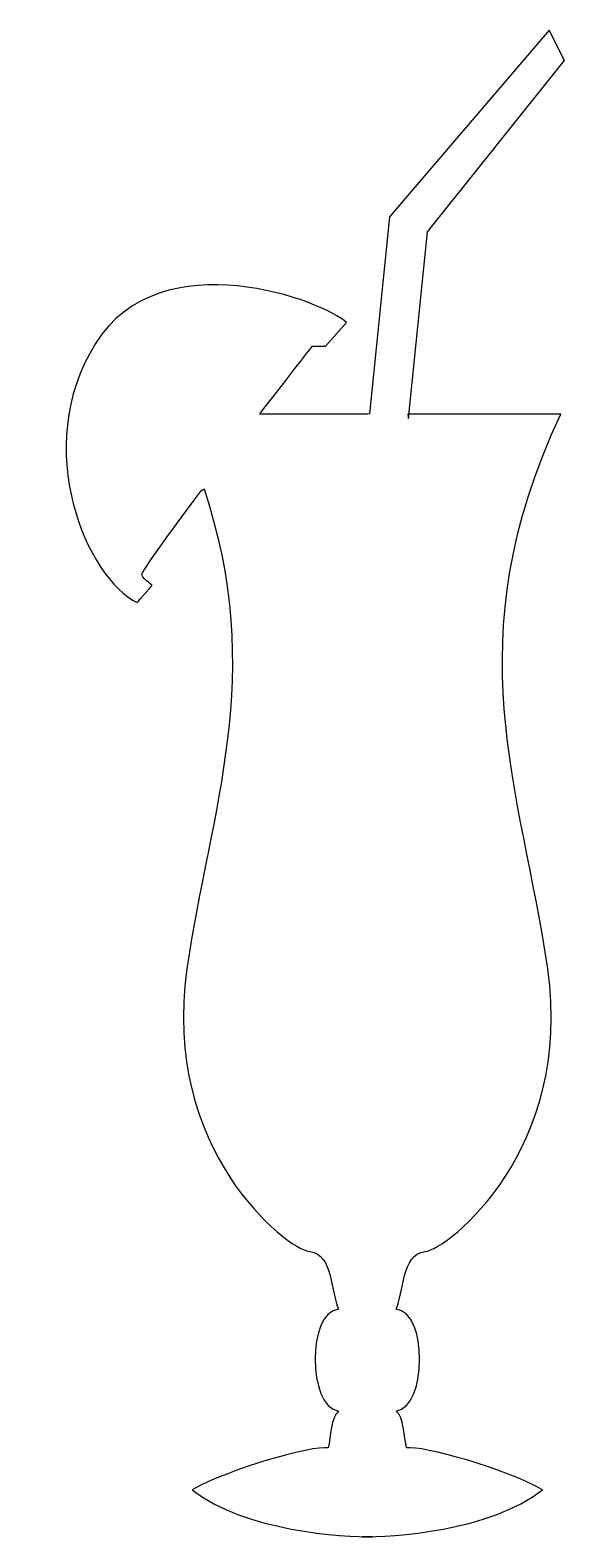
# Model space of a CAD drawing. Header units: centimetres. Extents: x -4 to 3.6, y -10.5 to 10.5.
import ezdxf

# ---------------------------------------------------------------- set-up
doc = ezdxf.new("R2010")
doc.units = ezdxf.units.CM
doc.header["$MEASUREMENT"] = 0
doc.layers.add('Camada 1', color=7, linetype='Continuous')

msp = doc.modelspace()

# ---------------------------------------------------------------- linework, layer by layer
at = {"layer": 'Camada 1'}
msp.add_open_spline([(1.28925, 5.13354), (2.08628, 5.13354), (3.44156, 5.13354), (3.41584, 5.13354), (3.41584, 5.13354), (1.92444, 1.96891), (2.87022, -0.06819), (3.23397, -2.57811), (3.23397, -2.57811), (3.59775, -5.08803), (1.85173, -6.47029), (1.52429, -6.5067), (1.52429, -6.5067), (1.19687, -6.54311), (1.23327, -7.08873), (1.12413, -7.30691), (1.12413, -7.30691), (1.56061, -7.34324), (1.56072, -8.65287), (1.12413, -8.72561), (1.12413, -8.72561), (1.23316, -8.79834), (1.23327, -9.08936), (1.26968, -9.23483), (1.26968, -9.23483), (1.48799, -9.1984), (2.65194, -9.52585), (3.16116, -9.81686), (3.16116, -9.81686), (2.43358, -10.39889), (1.0514, -10.47162), (0.65132, -10.47162), (0.65132, -10.47162), (0.65132, -10.47162), (0.79681, -10.47161), (0.79681, -10.47161), (0.79681, -10.47161), (0.39671, -10.47161), (-0.98545, -10.39888), (-1.71303, -9.81685), (-1.71303, -9.81685), (-1.20381, -9.52583), (-0.03986, -9.19839), (0.17842, -9.23482), (0.17842, -9.23482), (0.21485, -9.08935), (0.21493, -8.79834), (0.32397, -8.7256), (0.32397, -8.7256), (-0.11259, -8.65287), (-0.11249, -7.34323), (0.32397, -7.3069), (0.32397, -7.3069), (0.21486, -7.08872), (0.25126, -6.5431), (-0.07619, -6.50669), (-0.07619, -6.50669), (-0.40361, -6.47028), (-2.14965, -5.08802), (-1.7859, -2.5781), (-1.7859, -2.5781), (-1.46358, -0.35401), (-0.68425, 1.49876), (-1.5486, 4.09379), (-1.5486, 4.09379), (-1.5486, 4.09379), (-1.5862, 4.0695), (-1.5862, 4.0695), (-1.5862, 4.0695), (-1.96564, 3.56555), (-2.29639, 3.11306), (-2.41109, 2.91989), (-2.41109, 2.91989), (-2.44104, 2.86938), (-2.27115, 2.76373), (-2.27115, 2.7545), (-2.27115, 2.7545), (-2.27115, 2.7545), (-2.51346, 2.47817), (-2.47708, 2.51452), (-2.47708, 2.51452), (-3.16825, 2.84192), (-3.96843, 4.66071), (-3.05906, 6.11571), (-3.05906, 6.11571), (-2.14971, 7.57071), (0.14198, 6.69774), (0.43299, 6.40673), (0.43299, 6.40673), (0.43299, 6.40673), (0.14197, 6.07936), (0.14197, 6.07936), (0.14197, 6.07936), (0.14197, 6.07936), (-0.03989, 6.07934), (-0.03989, 6.07934), (-0.03989, 6.07934), (-0.03989, 6.07934), (-0.35461, 5.67749), (-0.75678, 5.156), (-0.75678, 5.156), (-0.75678, 5.156), (-0.76988, 5.13359), (-0.76988, 5.13359), (-0.76988, 5.13359), (-0.05135, 5.13359), (0.72398, 5.13359), (0.72398, 5.13359), (0.72398, 5.13359), (0.72398, 5.13359), (0.75364, 5.13642), (0.75364, 5.13642), (0.75364, 5.13642), (0.75364, 5.13642), (1.03174, 7.87822), (1.03174, 7.87822), (1.03174, 7.87822), (1.03174, 7.87822), (3.25473, 10.47164), (3.25473, 10.47164), (3.25473, 10.47164), (3.25473, 10.47164), (3.46645, 10.0482), (3.46645, 10.0482), (3.46645, 10.0482), (3.46645, 10.0482), (1.56105, 7.66645), (1.56105, 7.66645), (1.56105, 7.66645), (1.56105, 7.66645), (1.29644, 5.07298), (1.29644, 5.07298), (1.29644, 5.07298), (1.29644, 5.07298), (1.28925, 5.13354), (1.28925, 5.13354)], degree=3, knots=[0, 0, 0, 0, 0.02857143, 0.02857143, 0.02857143, 0.02857143, 0.05714286, 0.05714286, 0.05714286, 0.05714286, 0.08571429, 0.08571429, 0.08571429, 0.08571429, 0.11428571, 0.11428571, 0.11428571, 0.11428571, 0.14285714, 0.14285714, 0.14285714, 0.14285714, 0.17142857, 0.17142857, 0.17142857, 0.17142857, 0.2, 0.2, 0.2, 0.2, 0.22857143, 0.22857143, 0.22857143, 0.22857143, 0.25714286, 0.25714286, 0.25714286, 0.25714286, 0.28571429, 0.28571429, 0.28571429, 0.28571429, 0.31428571, 0.31428571, 0.31428571, 0.31428571, 0.34285714, 0.34285714, 0.34285714, 0.34285714, 0.37142857, 0.37142857, 0.37142857, 0.37142857, 0.4, 0.4, 0.4, 0.4, 0.42857143, 0.42857143, 0.42857143, 0.42857143, 0.45714286, 0.45714286, 0.45714286, 0.45714286, 0.48571429, 0.48571429, 0.48571429, 0.48571429, 0.51428571, 0.51428571, 0.51428571, 0.51428571, 0.54285714, 0.54285714, 0.54285714, 0.54285714, 0.57142857, 0.57142857, 0.57142857, 0.57142857, 0.6, 0.6, 0.6, 0.6, 0.62857143, 0.62857143, 0.62857143, 0.62857143, 0.65714286, 0.65714286, 0.65714286, 0.65714286, 0.68571429, 0.68571429, 0.68571429, 0.68571429, 0.71428571, 0.71428571, 0.71428571, 0.71428571, 0.74285714, 0.74285714, 0.74285714, 0.74285714, 0.77142857, 0.77142857, 0.77142857, 0.77142857, 0.8, 0.8, 0.8, 0.8, 0.82857143, 0.82857143, 0.82857143, 0.82857143, 0.85714286, 0.85714286, 0.85714286, 0.85714286, 0.88571429, 0.88571429, 0.88571429, 0.88571429, 0.91428571, 0.91428571, 0.91428571, 0.91428571, 0.94285714, 0.94285714, 0.94285714, 0.94285714, 1, 1, 1, 1], dxfattribs=at)

doc.saveas('drawing.dxf')
